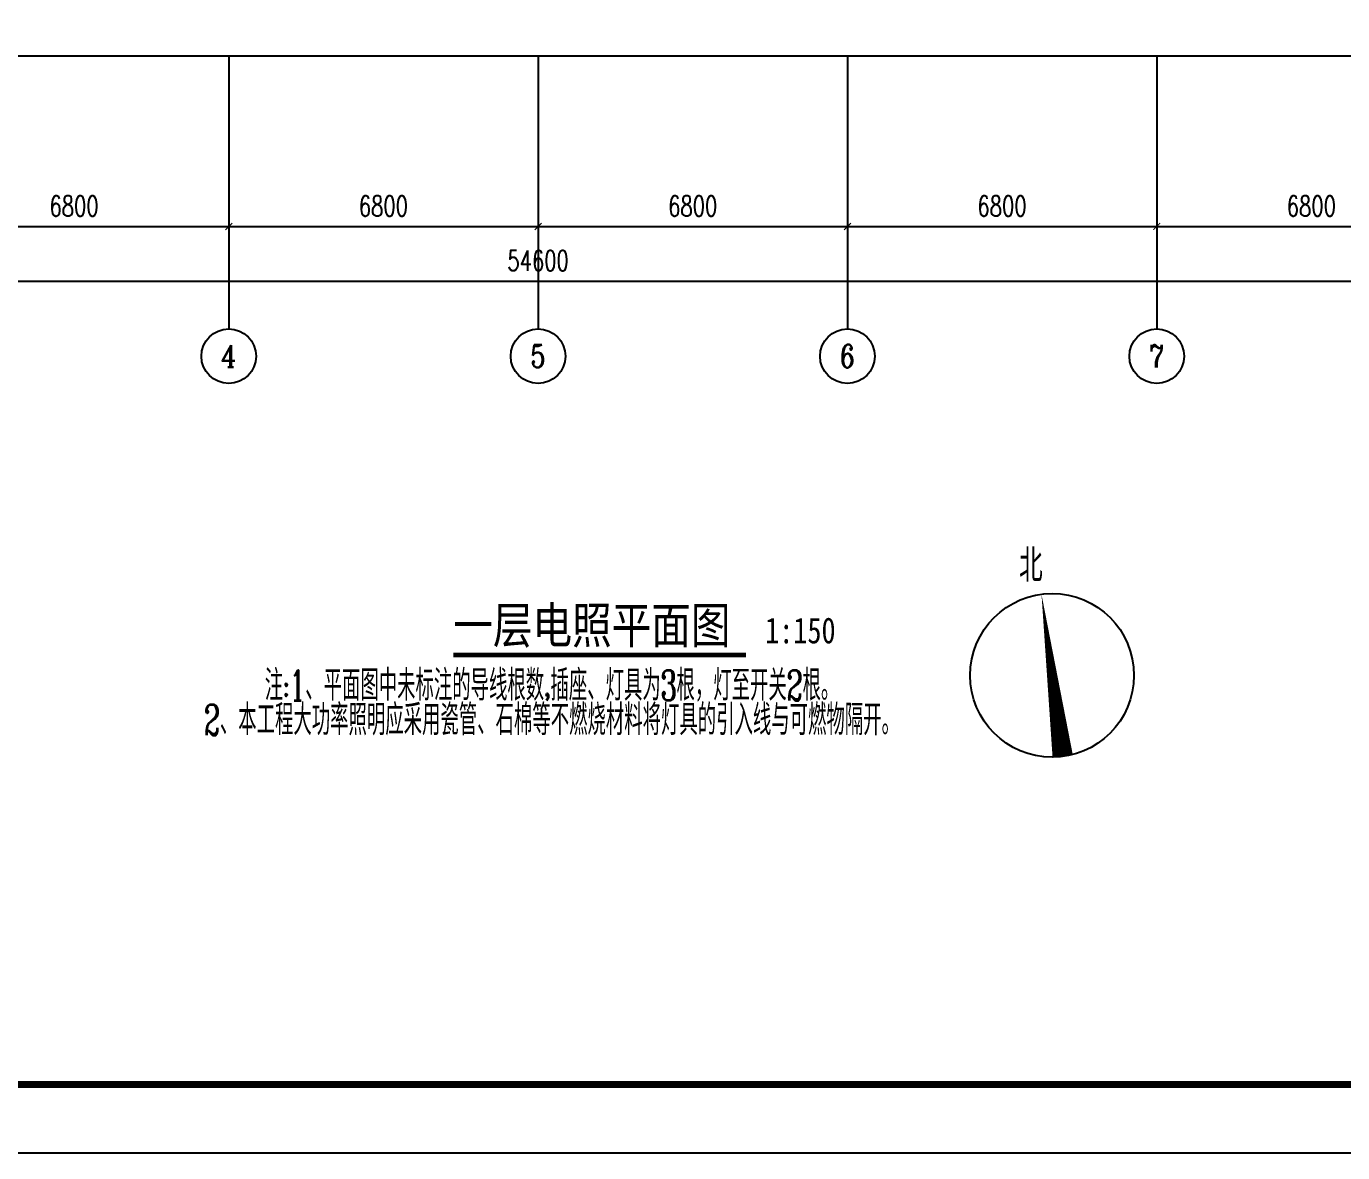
# Model space of a CAD drawing. Extents: x 1728470 to 1835391, y -157368 to 197905.
# Drawn here: x 1759900 to 1788838, y 41451 to 66212 of the extents above; entities that cross this region are included whole.
import ezdxf
from ezdxf.enums import TextEntityAlignment as Align

# ---------------------------------------------------------------- set-up
doc = ezdxf.new("R2010")
doc.units = 0
doc.header["$LTSCALE"] = 1000
doc.header["$MEASUREMENT"] = 0
doc.layers.get('0').update_dxf_attribs({"linetype": 'CONTINUOUS'})
doc.layers.get('DEFPOINTS').update_dxf_attribs({"linetype": 'CONTINUOUS'})
for name, color, linetype in [('AXIS', 3, 'CONTINUOUS'), ('AXIS_TEXT', 7, 'CONTINUOUS'), ('DIM_SYMB', 3, 'CONTINUOUS'), ('GROUND', 2, 'CONTINUOUS'), ('PUB_TEXT', 7, 'CONTINUOUS'), ('PUB_TITLE', 4, 'CONTINUOUS'), ('TEL_SYMB', 3, 'CONTINUOUS'), ('TWT_TEXT', 7, 'CONTINUOUS'), ('WIRE-照明', 1, 'CONTINUOUS')]:
    doc.layers.add(name, color=color, linetype=linetype)
doc.styles.add('_TCH_AXIS', font='COMPLEX', dxfattribs={"bigfont": 'GBCBIG'})
doc.styles.add('_TCH_DIM', font='SIMPLEX', dxfattribs={"bigfont": 'GBCBIG'})
doc.styles.add('COMPLEX', font='COMPLEX')
doc.styles.add('DIM_FONT', font='SIMPLEX', dxfattribs={"width": 0.7, "bigfont": 'GBCBIG'})
doc.styles.add('STY53', font='COMPLEX', dxfattribs={"width": 0.6, "bigfont": 'HZTXT'})
doc.styles.add('新宋体', font='', dxfattribs={"width": 0.8})
doc.styles.get('新宋体').set_extended_font_data('NSimSun')
doc.dimstyles.new('DIMN150', dxfattribs={"dimscale": 1.5, "dimtxt": 300, "dimasz": 100, "dimexe": 250, "dimexo": 300, "dimgap": 150, "dimtad": 1, "dimdec": 0, "dimzin": 0, "dimtxsty": 'DIM_FONT', "dimblk": 'ARCHTICK', "dimcen": 0.09, "dimclrt": 7, "dimazin": 3, "dimtfac": 1, "dimtdec": 0, "dimtix": 1, "dimtmove": 0, "dimatfit": 3, "dimtolj": 1, "dimtzin": 0})

# ---------------------------------------------------------------- blocks, each defined once
blk = doc.blocks.new('_AXISO')
blk.add_circle((0, 0), 0.5)
at = {"layer": 'AXIS_TEXT', "style": 'COMPLEX', "width": 1.041667}
blk.add_attdef('A', text='', height=0.56, dxfattribs=at).set_placement((-0.25, -0.28), (0.25, -0.28), align=Align.FIT)
blk = doc.blocks.new('_ARCHTICK')
at = {"color": 0, "linetype": 'BYBLOCK', "const_width": 0.15}
blk.add_lwpolyline([(-0.5, -0.5), (0.5, 0.5)], dxfattribs=at)
blk = doc.blocks.new('*D48')
at = {"layer": 'AXIS', "color": 0}
for p, q in [((1913817, 67450), (1913817, 62575)), ((1968417, 67450), (1968417, 62575)), ((1913817, 62950), (1968417, 62950))]:
    blk.add_line(p, q, dxfattribs=at)
at = {"layer": 'DEFPOINTS', "color": 0}
for p in [(1913817, 67900), (1968417, 67900), (1968417, 62950)]:
    blk.add_point(p, dxfattribs=at)
at = {"layer": 'AXIS', "color": 0, "xscale": 150, "yscale": 150, "zscale": 150, "rotation": 180}
blk.add_blockref('_ARCHTICK', (1913817, 62950), dxfattribs=at)
at = {"layer": 'AXIS', "color": 0, "xscale": 150, "yscale": 150, "zscale": 150}
blk.add_blockref('_ARCHTICK', (1968417, 62950), dxfattribs=at)
at = {"layer": 'AXIS', "color": 7, "insert": (1941117, 63400), "char_height": 450, "attachment_point": 5, "style": 'DIM_FONT'}
blk.add_mtext('\\A1;54600', dxfattribs=at)
blk = doc.blocks.new('*D52')
at = {"layer": 'AXIS', "color": 0}
for p, q in [((1927517, 67450), (1927517, 63775)), ((1934317, 67450), (1934317, 63775)), ((1927517, 64150), (1934317, 64150))]:
    blk.add_line(p, q, dxfattribs=at)
at = {"layer": 'DEFPOINTS', "color": 0}
for p in [(1927517, 67900), (1934317, 67900), (1934317, 64150)]:
    blk.add_point(p, dxfattribs=at)
at = {"layer": 'AXIS', "color": 0, "xscale": 150, "yscale": 150, "zscale": 150, "rotation": 180}
blk.add_blockref('_ARCHTICK', (1927517, 64150), dxfattribs=at)
at = {"layer": 'AXIS', "color": 0, "xscale": 150, "yscale": 150, "zscale": 150}
blk.add_blockref('_ARCHTICK', (1934317, 64150), dxfattribs=at)
at = {"layer": 'AXIS', "color": 7, "insert": (1930917, 64600), "char_height": 450, "attachment_point": 5, "style": 'DIM_FONT'}
blk.add_mtext('\\A1;6800', dxfattribs=at)
blk = doc.blocks.new('*D53')
at = {"layer": 'AXIS', "color": 0}
for p, q in [((1934317, 67450), (1934317, 63775)), ((1941117, 67450), (1941117, 63775)), ((1934317, 64150), (1941117, 64150))]:
    blk.add_line(p, q, dxfattribs=at)
at = {"layer": 'DEFPOINTS', "color": 0}
for p in [(1934317, 67900), (1941117, 67900), (1941117, 64150)]:
    blk.add_point(p, dxfattribs=at)
at = {"layer": 'AXIS', "color": 0, "xscale": 150, "yscale": 150, "zscale": 150, "rotation": 180}
blk.add_blockref('_ARCHTICK', (1934317, 64150), dxfattribs=at)
at = {"layer": 'AXIS', "color": 0, "xscale": 150, "yscale": 150, "zscale": 150}
blk.add_blockref('_ARCHTICK', (1941117, 64150), dxfattribs=at)
at = {"layer": 'AXIS', "color": 7, "insert": (1937717, 64600), "char_height": 450, "attachment_point": 5, "style": 'DIM_FONT'}
blk.add_mtext('\\A1;6800', dxfattribs=at)
blk = doc.blocks.new('*D54')
at = {"layer": 'AXIS', "color": 0}
for p, q in [((1941117, 67450), (1941117, 63775)), ((1947917, 67450), (1947917, 63775)), ((1941117, 64150), (1947917, 64150))]:
    blk.add_line(p, q, dxfattribs=at)
at = {"layer": 'DEFPOINTS', "color": 0}
for p in [(1941117, 67900), (1947917, 67900), (1947917, 64150)]:
    blk.add_point(p, dxfattribs=at)
at = {"layer": 'AXIS', "color": 0, "xscale": 150, "yscale": 150, "zscale": 150, "rotation": 180}
blk.add_blockref('_ARCHTICK', (1941117, 64150), dxfattribs=at)
at = {"layer": 'AXIS', "color": 0, "xscale": 150, "yscale": 150, "zscale": 150}
blk.add_blockref('_ARCHTICK', (1947917, 64150), dxfattribs=at)
at = {"layer": 'AXIS', "color": 7, "insert": (1944517, 64600), "char_height": 450, "attachment_point": 5, "style": 'DIM_FONT'}
blk.add_mtext('\\A1;6800', dxfattribs=at)
blk = doc.blocks.new('*D55')
at = {"layer": 'AXIS', "color": 0}
for p, q in [((1947917, 67450), (1947917, 63775)), ((1954717, 67450), (1954717, 63775)), ((1947917, 64150), (1954717, 64150))]:
    blk.add_line(p, q, dxfattribs=at)
at = {"layer": 'DEFPOINTS', "color": 0}
for p in [(1947917, 67900), (1954717, 67900), (1954717, 64150)]:
    blk.add_point(p, dxfattribs=at)
at = {"layer": 'AXIS', "color": 0, "xscale": 150, "yscale": 150, "zscale": 150, "rotation": 180}
blk.add_blockref('_ARCHTICK', (1947917, 64150), dxfattribs=at)
at = {"layer": 'AXIS', "color": 0, "xscale": 150, "yscale": 150, "zscale": 150}
blk.add_blockref('_ARCHTICK', (1954717, 64150), dxfattribs=at)
at = {"layer": 'AXIS', "color": 7, "insert": (1951317, 64600), "char_height": 450, "attachment_point": 5, "style": 'DIM_FONT'}
blk.add_mtext('\\A1;6800', dxfattribs=at)
blk = doc.blocks.new('*D56')
at = {"layer": 'AXIS', "color": 0}
for p, q in [((1954717, 67450), (1954717, 63775)), ((1961517, 67450), (1961517, 63775)), ((1954717, 64150), (1961517, 64150))]:
    blk.add_line(p, q, dxfattribs=at)
at = {"layer": 'DEFPOINTS', "color": 0}
for p in [(1954717, 67900), (1961517, 67900), (1961517, 64150)]:
    blk.add_point(p, dxfattribs=at)
at = {"layer": 'AXIS', "color": 0, "xscale": 150, "yscale": 150, "zscale": 150, "rotation": 180}
blk.add_blockref('_ARCHTICK', (1954717, 64150), dxfattribs=at)
at = {"layer": 'AXIS', "color": 0, "xscale": 150, "yscale": 150, "zscale": 150}
blk.add_blockref('_ARCHTICK', (1961517, 64150), dxfattribs=at)
at = {"layer": 'AXIS', "color": 7, "insert": (1958117, 64600), "char_height": 450, "attachment_point": 5, "style": 'DIM_FONT'}
blk.add_mtext('\\A1;6800', dxfattribs=at)
blk = doc.blocks.new('DFW32')
at = {"layer": 'AXIS', "color": 8}
for p, q in [((1934316.8, 67900.2), (1934316.8, 61900.2)), ((1941116.8, 67900.2), (1941116.8, 61900.2)), ((1947916.8, 67900.2), (1947916.8, 61900.2)), ((1954716.8, 67900.2), (1954716.8, 61900.2))]:
    blk.add_line(p, q, dxfattribs=at)
at = {"layer": 'GROUND', "color": 8}
blk.add_line((1913016.8, 67900.2), (1969216.8, 67900.2), dxfattribs=at)
at = {"layer": 'AXIS', "color": 8}
ref = blk.add_blockref('_AXISO', (1934316.8, 61300.2), dxfattribs=dict(at, xscale=1200, yscale=1200, zscale=1200))
ref.add_attrib('A', '4', dxfattribs={"layer": 'AXIS_TEXT', "color": 8, "height": 480.7, "style": '_TCH_AXIS', "width": 0.9375}).set_placement((1934145.1, 61059.8), (1934488.5, 61059.8), align=Align.FIT)
ref = blk.add_blockref('_AXISO', (1941116.8, 61300.2), dxfattribs=dict(at, xscale=1200, yscale=1200, zscale=1200))
ref.add_attrib('A', '5', dxfattribs={"layer": 'AXIS_TEXT', "color": 8, "height": 493.2, "style": '_TCH_AXIS'}).set_placement((1940952.4, 61053.6), (1941281.2, 61053.6), align=Align.FIT)
ref = blk.add_blockref('_AXISO', (1947916.8, 61300.2), dxfattribs=dict(at, xscale=1200, yscale=1200, zscale=1200))
ref.add_attrib('A', '6', dxfattribs={"layer": 'AXIS_TEXT', "color": 8, "height": 506.1, "style": '_TCH_AXIS', "width": 0.928571}).set_placement((1947760.1, 61047.1), (1948073.4, 61047.1), align=Align.FIT)
ref = blk.add_blockref('_AXISO', (1954716.8, 61300.2), dxfattribs=dict(at, xscale=1200, yscale=1200, zscale=1200))
ref.add_attrib('A', '7', dxfattribs={"layer": 'AXIS_TEXT', "color": 8, "height": 493.2, "style": '_TCH_AXIS'}).set_placement((1954552.4, 61053.6), (1954881.2, 61053.6), align=Align.FIT)
for p1, p2, distance, picture, middle in [((1913816.8, 67900.2), (1968416.8, 67900.2), -4950, '*D48', (1941116.8, 63400.2)), ((1927516.8, 67900.2), (1934316.8, 67900.2), -3750, '*D52', (1930916.8, 64600.2)), ((1934316.8, 67900.2), (1941116.8, 67900.2), -3750, '*D53', (1937716.8, 64600.2)), ((1941116.8, 67900.2), (1947916.8, 67900.2), -3750, '*D54', (1944516.8, 64600.2)), ((1947916.8, 67900.2), (1954716.8, 67900.2), -3750, '*D55', (1951316.8, 64600.2)), ((1954716.8, 67900.2), (1961516.8, 67900.2), -3750, '*D56', (1958116.8, 64600.2))]:
    dim = blk.add_aligned_dim(p1=p1, p2=p2, distance=distance, dimstyle='DIMN150', dxfattribs=at)
    dim.commit()
    dim.dimension.update_dxf_attribs({"geometry": picture, "text_midpoint": middle})

msp = doc.modelspace()

# ---------------------------------------------------------------- linework, layer by layer
at = {"layer": 'DIM_SYMB'}
msp.add_lwpolyline([(1782684, 50158, 450, 0, 0), (1782217, 53727, 0, 0, 0)], format="xyseb", dxfattribs=at)
msp.add_circle((1782450, 51943), 1800, dxfattribs=at)
at = {"layer": 'PUB_TITLE'}
msp.add_lwpolyline([(1728675, 41451), (1817775, 41451), (1817775, 104451), (1728675, 104451)], close=True, dxfattribs=at)
at = {"layer": 'PUB_TITLE', "const_width": 150}
msp.add_lwpolyline([(1732425, 42951), (1816275, 42951), (1816275, 102951), (1732425, 102951)], close=True, dxfattribs=at)
at = {"layer": 'TEL_SYMB', "color": 1, "const_width": 105}
msp.add_lwpolyline([(1769287, 52394), (1775721, 52394)], dxfattribs=at)

# ---------------------------------------------------------------- block references
msp.add_blockref('DFW32', (-169967, -2339))

# ---------------------------------------------------------------- texts
at = {"layer": 'PUB_TEXT', "style": '_TCH_DIM'}
msp.add_text('北', height=723, dxfattribs=at).set_placement((1781722, 53998))
at = {"layer": 'TWT_TEXT', "color": 1, "style": '新宋体', "width": 0.8}
for s, height, p in [('一层电照平面图', 797.5, (1769287, 52648)), ('1:150', 569.6, (1776141, 52648))]:
    msp.add_text(s, height=height, dxfattribs=at).set_placement(p)
at = {"layer": 'WIRE-照明', "color": 3, "linetype": 'CONTINUOUS', "style": 'STY53', "width": 0.6}
for s, p in [('注:1、平面图中未标注的导线根数,插座、灯具为3根，灯至开关2根。', (1771457, 51752)), ('2、本工程大功率照明应采用瓷管、石棉等不燃烧材料将灯具的引入线与可燃物隔开。', (1771457, 51002))]:
    msp.add_text(s, height=673.44, dxfattribs=at).set_placement(p, align=Align.MIDDLE)

doc.saveas('drawing.dxf')
